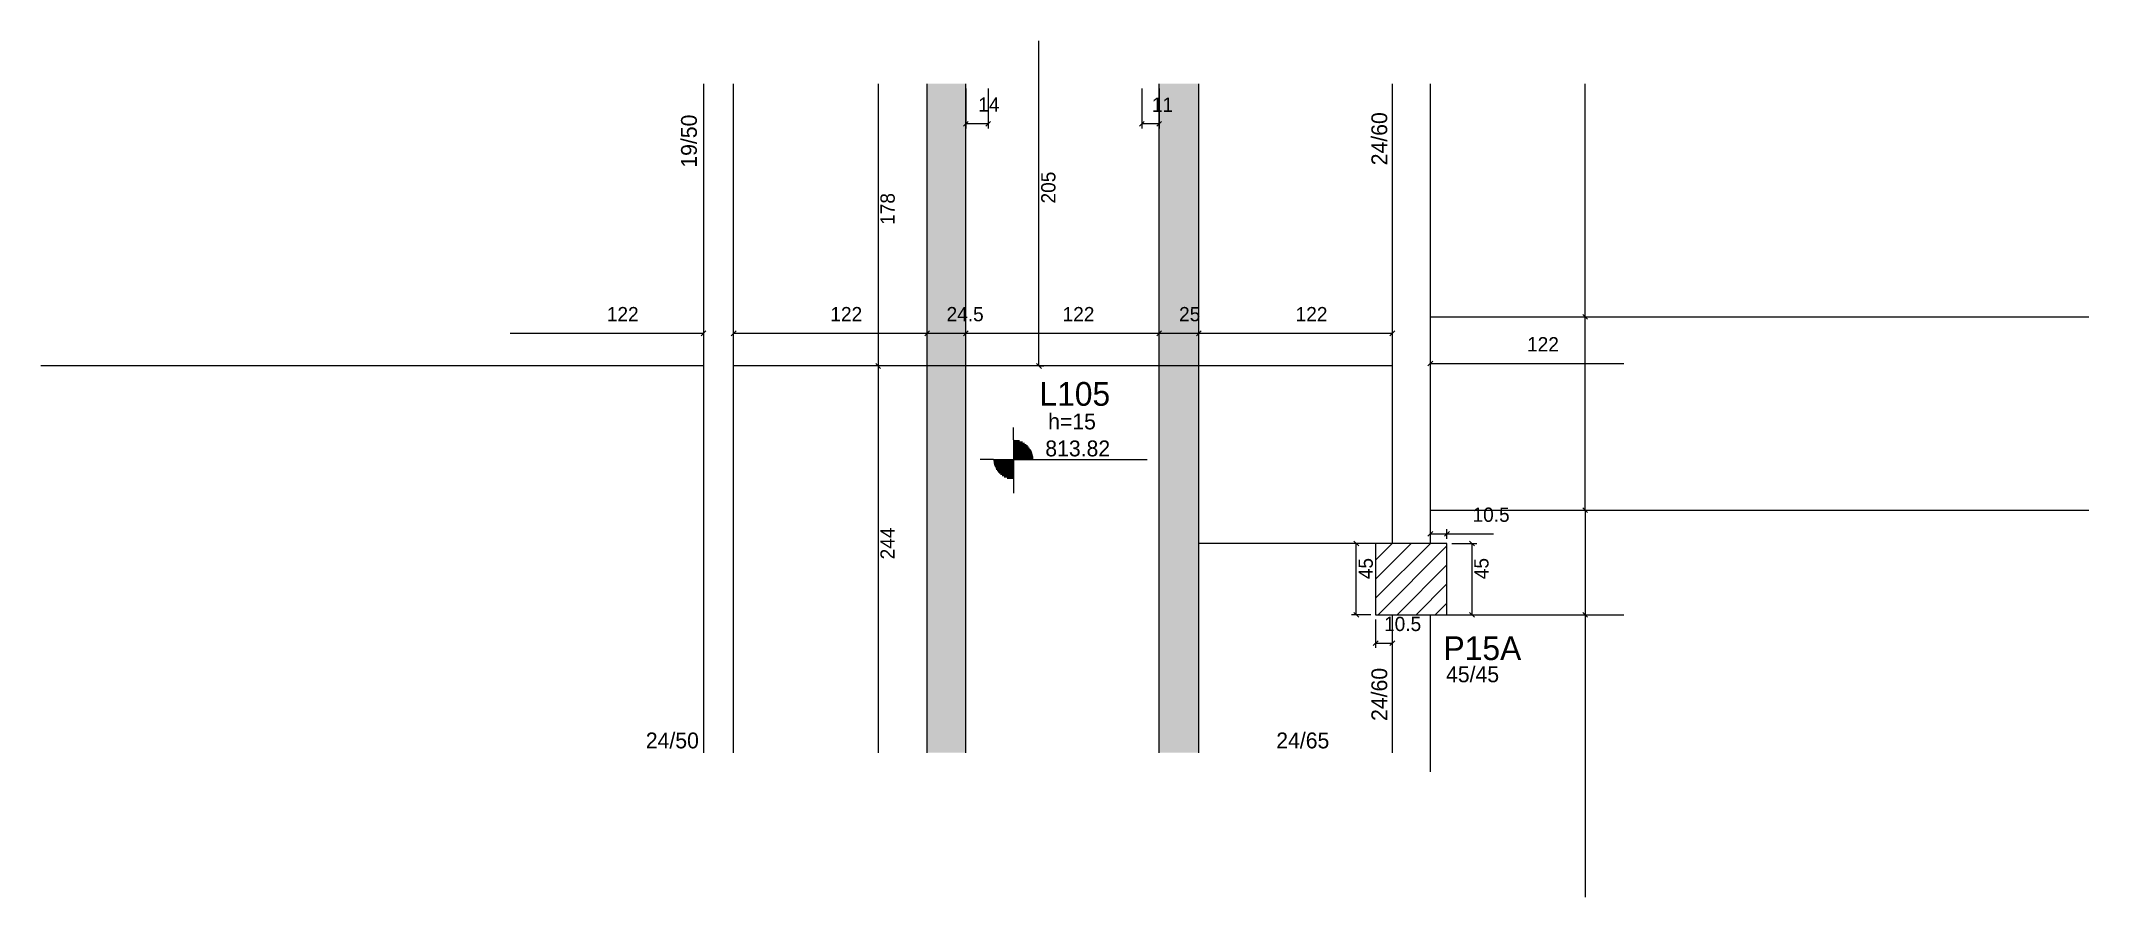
# Model space of a CAD drawing. Header units: metres. Extents: x 4358 to 5650, y 2712 to 3252.
import ezdxf

# ---------------------------------------------------------------- set-up
doc = ezdxf.new("R2010")
doc.units = ezdxf.units.M
for name, color, linetype in [('3', 7, 'Continuous'), ('4', 7, 'Continuous'), ('7', 7, 'Continuous'), ('Hachura', 7, 'Continuous'), ('Painéis', 7, 'Continuous')]:
    doc.layers.add(name, color=color, linetype=linetype)

msp = doc.modelspace()

# ---------------------------------------------------------------- hatches: boundary and pattern name
at = {"layer": 'Hachura'}
h = msp.add_hatch(color=7, dxfattribs=at)
h.dxf.hatch_style = 1
h.paths.add_polyline_path([(4941.9, 2802.8), (4917.4, 2802.8), (4917.4, 3224.8), (4941.9, 3224.8), (4941.9, 2802.8)])
h = msp.add_hatch(color=7, dxfattribs=at)
h.dxf.hatch_style = 1
h.paths.add_polyline_path([(5088.9, 2802.8), (5063.9, 2802.8), (5063.9, 3224.8), (5088.9, 3224.8), (5088.9, 2802.8)])

# ---------------------------------------------------------------- linework, layer by layer
at = {"layer": '3', "color": 3, "lineweight": 25}
for p, q in [((4971.9, 3000.3), (4971.9, 3008)), ((4971.9, 3000.3), (4971.9, 2975.3)), ((4971.9, 2999.7), (4975.7, 2999.7)), ((4971.9, 2998.9), (4977.6, 2998.9)), ((4971.9, 2998.1), (4978.9, 2998.1)), ((4959.4, 2987.8), (4950.9, 2987.8)), ((4959.4, 2987.8), (4984.4, 2987.8)), ((4971.9, 2987), (4959.4, 2987)), ((4971.9, 2986.2), (4959.5, 2986.2)), ((4971.9, 2985.5), (4959.6, 2985.5)), ((4971.9, 2984.7), (4959.8, 2984.7)), ((4971.9, 2997.3), (4980, 2997.3)), ((4971.9, 2996.6), (4980.8, 2996.6)), ((4971.9, 2995.8), (4981.5, 2995.8)), ((4971.9, 2995), (4982.1, 2995)), ((4971.9, 2994.2), (4982.6, 2994.2)), ((4971.9, 2993.4), (4983.1, 2993.4)), ((4971.9, 2992.6), (4983.4, 2992.6)), ((4971.9, 2991.8), (4983.7, 2991.8)), ((4971.9, 2991), (4984, 2991)), ((4971.9, 2990.2), (4984.1, 2990.2)), ((4971.9, 2989.4), (4984.3, 2989.4)), ((4971.9, 2988.6), (4984.4, 2988.6)), ((4984.4, 2987.8), (5056.3, 2987.8)), ((4971.9, 2983.9), (4960, 2983.9)), ((4971.9, 2983.1), (4960.3, 2983.1)), ((4971.9, 2982.3), (4960.7, 2982.3)), ((4971.9, 2981.5), (4961.1, 2981.5)), ((4971.9, 2980.7), (4961.6, 2980.7)), ((4971.9, 2979.9), (4962.2, 2979.9)), ((4971.9, 2979.1), (4962.9, 2979.1)), ((4971.9, 2978.3), (4963.8, 2978.3)), ((4971.9, 2977.5), (4964.8, 2977.5)), ((4971.9, 2976.7), (4966.1, 2976.7)), ((4971.9, 2975.9), (4968, 2975.9)), ((4971.9, 2975.3), (4971.9, 2966.5)), ((5200.4, 2900.3), (5234.9, 2934.8)), ((5200.4, 2912.4), (5222.9, 2934.8)), ((5200.4, 2924.4), (5210.9, 2934.8)), ((5201.9, 2889.8), (5245.4, 2933.3)), ((5214, 2889.8), (5245.4, 2921.3)), ((5226, 2889.8), (5245.4, 2909.3)), ((5238, 2889.8), (5245.4, 2897.2))]:
    msp.add_line(p, q, dxfattribs=at)
for points in [[(4776.4, 3224.8), (4776.4, 2802.8)], [(4795.4, 2802.8), (4795.4, 3224.8)], [(5210.9, 3224.8), (5210.9, 2934.8)], [(5234.9, 2934.8), (5234.9, 3224.8)], [(5210.9, 2889.8), (5210.9, 2802.8)], [(5234.9, 2790.8), (5234.9, 2889.8)]]:
    msp.add_lwpolyline(points, dxfattribs=at)
at = {"layer": '7', "color": 7, "lineweight": 25}
msp.add_lwpolyline([(5200.4, 2889.8), (5245.4, 2889.8), (5245.4, 2934.8), (5200.4, 2934.8), (5200.4, 2889.8)], dxfattribs=at)
at = {"layer": 'Painéis', "color": 4, "lineweight": 25}
for p, q in [((4988, 3046.8), (4988, 3251.8)), ((4886.6, 3224.8), (4886.6, 3046.8)), ((4941.9, 3221.8), (4941.9, 3196.6)), ((4955.9, 3221.8), (4955.9, 3196.6)), ((5052.9, 3221.8), (5052.9, 3196.6)), ((5063.9, 3221.8), (5063.9, 3196.6)), ((5332.5, 3077.8), (5332.5, 3224.8)), ((4955.9, 3199.6), (4941.9, 3199.6)), ((5063.9, 3199.6), (5052.9, 3199.6)), ((5332.5, 2955.8), (5332.5, 3077.8)), ((4654.4, 3067.4), (4776.4, 3067.4)), ((4795.4, 3067.4), (4917.4, 3067.4)), ((4917.4, 3067.4), (4941.9, 3067.4)), ((4941.9, 3067.4), (5063.9, 3067.4)), ((5063.9, 3067.4), (5088.9, 3067.4)), ((5088.9, 3067.4), (5210.9, 3067.4)), ((4886.6, 3046.8), (4886.6, 2802.8)), ((4988.3, 3046.8), (4991, 3046.8)), ((5234.9, 3048.4), (5356.9, 3048.4)), ((5332.5, 2955.8), (5332.5, 2889.8)), ((5197.4, 2934.8), (5185.2, 2934.8)), ((5188.2, 2889.8), (5188.2, 2934.8)), ((5234.9, 2937.8), (5234.9, 2943.9)), ((5234.9, 2940.9), (5245.4, 2940.9)), ((5245.4, 2937.8), (5245.4, 2943.9)), ((5245.4, 2940.9), (5274.7, 2940.9)), ((5248.4, 2934.8), (5264.2, 2934.8)), ((5261.2, 2889.8), (5261.2, 2934.8)), ((5197.4, 2889.8), (5185.2, 2889.8)), ((5200.4, 2886.8), (5200.4, 2869)), ((5210.9, 2886.8), (5210.9, 2869)), ((5248.4, 2889.8), (5264.2, 2889.8)), ((5332.5, 2889.8), (5332.5, 2711.8)), ((5200.4, 2872), (5210.9, 2872))]:
    msp.add_line(p, q, dxfattribs=at)
at = {"layer": 'Painéis', "color": 200, "lineweight": 25}
for p, q in [((4917.4, 2802.8), (4917.4, 3224.8)), ((4941.9, 2802.8), (4941.9, 3224.8)), ((5063.9, 2802.8), (5063.9, 3224.8)), ((5088.9, 2802.8), (5088.9, 3224.8)), ((5234.9, 3077.8), (5650.4, 3077.8)), ((4776.4, 3046.8), (4358.4, 3046.8)), ((5210.9, 3046.8), (4795.4, 3046.8)), ((5234.9, 2955.8), (5650.4, 2955.8)), ((5200.4, 2934.8), (5088.9, 2934.8)), ((5245.4, 2889.8), (5356.9, 2889.8))]:
    msp.add_line(p, q, dxfattribs=at)
at = {"layer": 'Painéis', "color": 0, "lineweight": 25}
for p, q in [((4943.4, 3201.1), (4940.4, 3198.1)), ((4954.4, 3198.1), (4957.4, 3201.1)), ((5054.4, 3201.1), (5051.4, 3198.1)), ((5062.4, 3198.1), (5065.4, 3201.1)), ((5334, 3076.3), (5331, 3079.3)), ((5331, 3079.3), (5334, 3076.3)), ((4774.9, 3065.9), (4777.9, 3068.9)), ((4796.9, 3068.9), (4793.9, 3065.9)), ((4915.9, 3065.9), (4918.9, 3068.9)), ((4918.9, 3068.9), (4915.9, 3065.9)), ((4940.4, 3065.9), (4943.4, 3068.9)), ((4943.4, 3068.9), (4940.4, 3065.9)), ((5062.4, 3065.9), (5065.4, 3068.9)), ((5065.4, 3068.9), (5062.4, 3065.9)), ((5087.4, 3065.9), (5090.4, 3068.9)), ((5090.4, 3068.9), (5087.4, 3065.9)), ((5209.4, 3065.9), (5212.4, 3068.9)), ((5236.4, 3049.9), (5233.4, 3046.9)), ((4885.1, 3048.3), (4888.1, 3045.3)), ((4888.1, 3045.3), (4885.1, 3048.3)), ((4986.5, 3048.3), (4989.5, 3045.3)), ((5334, 2954.3), (5331, 2957.3)), ((5331, 2957.3), (5334, 2954.3)), ((5189.7, 2933.3), (5186.7, 2936.3)), ((5236.4, 2942.4), (5233.4, 2939.4)), ((5243.9, 2939.4), (5246.9, 2942.4)), ((5262.7, 2933.3), (5259.7, 2936.3)), ((5186.7, 2891.3), (5189.7, 2888.3)), ((5259.7, 2891.3), (5262.7, 2888.3)), ((5331, 2891.3), (5334, 2888.3)), ((5334, 2888.3), (5331, 2891.3)), ((5201.9, 2873.5), (5198.9, 2870.5)), ((5209.4, 2870.5), (5212.4, 2873.5))]:
    msp.add_line(p, q, dxfattribs=at)

# ---------------------------------------------------------------- texts
at = {"layer": '3', "color": 3, "lineweight": 25}
for s, p in [('19/50', (4772.2, 3171.9)), ('24/60', (5207.7, 3173.4)), ('24/60', (5207.7, 2822.9))]:
    msp.add_text(s, height=10, rotation=90, dxfattribs=at).set_placement(p)
for s, p in [('h=15', (4993.8, 3006.8)), ('813.82', (4992, 2989.8)), ('45/45', (5244.8, 2847.3)), ('24/50', (4740, 2805.6)), ('24/65', (5137.7, 2805.6))]:
    msp.add_text(s, height=10, dxfattribs=at).set_placement(p)
at = {"layer": '4', "color": 4, "lineweight": 25}
for s, p in [('L105', (4988.3, 3021.7)), ('P15A', (5243.2, 2861.3))]:
    msp.add_text(s, height=15, dxfattribs=at).set_placement(p)
at = {"layer": 'Painéis', "color": 240, "lineweight": 25}
for s, p in [('14', (4949.7, 3207.2)), ('11', (5059.2, 3207.1)), ('122', (4715.4, 3075)), ('122', (4856.4, 3075)), ('24.5', (4929.7, 3075)), ('122', (5002.9, 3075)), ('25', (5076.4, 3075)), ('122', (5149.9, 3075)), ('122', (5295.9, 3056)), ('10.5', (5261.5, 2948.5)), ('10.5', (5205.7, 2879.6))]:
    msp.add_text(s, height=9, dxfattribs=at).set_placement(p)
for s, p in [('205', (4998.4, 3149.3)), ('178', (4897, 3135.8)), ('244', (4897, 2924.8)), ('45', (5198.6, 2912.3)), ('45', (5271.6, 2912.3))]:
    msp.add_text(s, height=9, rotation=90, dxfattribs=at).set_placement(p)

doc.saveas('drawing.dxf')
